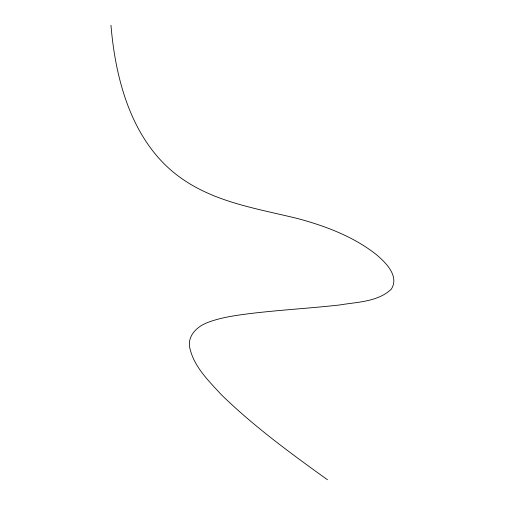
<?xml version="1.0" encoding="UTF-8"?>
<svg xmlns="http://www.w3.org/2000/svg" width="505" height="505" viewBox="0 0 505 505"><rect width="100%" height="100%" fill="white"/><g stroke="black" fill="none" stroke-linecap="round" stroke-linejoin="round"><path stroke-width="0.76" d="M327.474 479.75C290.583 453.256 253.737 426.321 221.165 394.531C208.186 380.322 192.828 365.664 189.413 345.862C188.434 334.562 197.745 326.287 207.46 322.581C221.253 317.298 235.986 315.354 250.556 313.51C280.117 309.944 309.874 308.296 339.467 305.007C356.959 301.971 377.525 302.078 391.242 289.27C399.726 276.147 385.58 262.36 376.137 254.425C353.494 236.63 326.015 226.272 298.48 218.76C259.488 209.083 218.217 203.067 184.142 180.209C133.383 146.431 115.759 82.814 110.967 25.25"/></g></svg>
